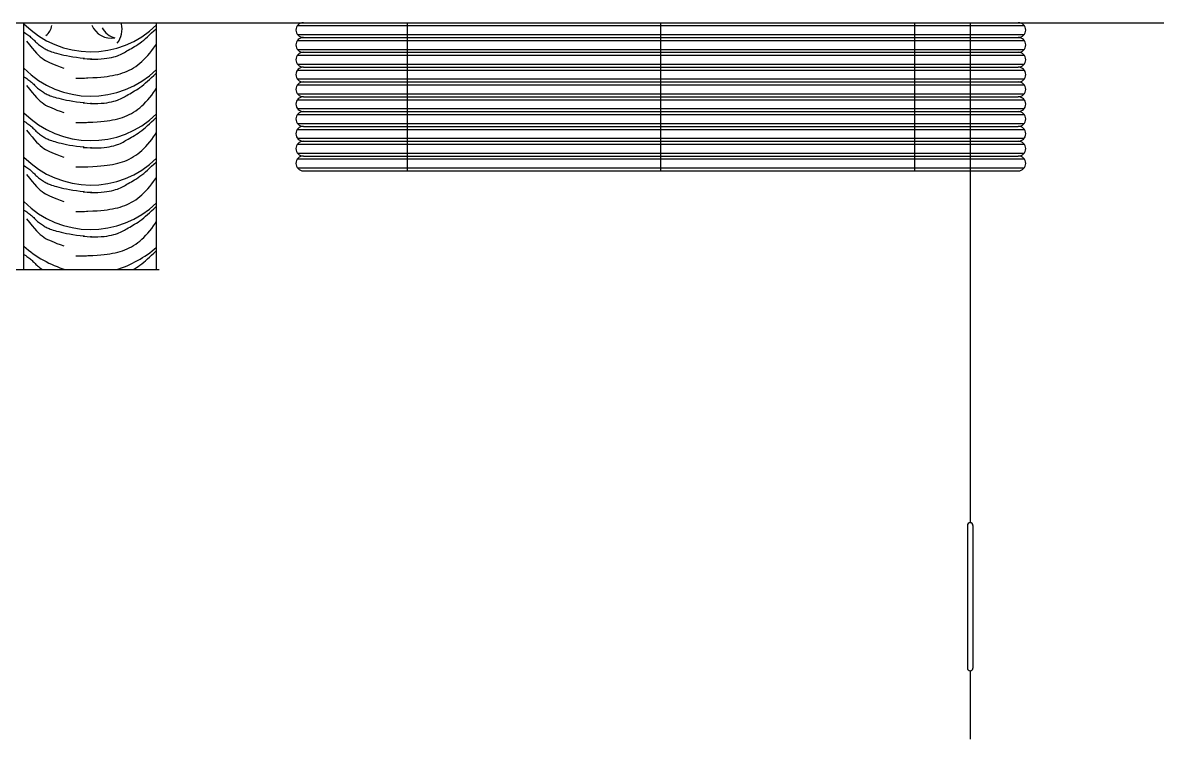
# Model space of a CAD drawing. Header units: inches. Extents: x 3.4 to 45.9, y 7.2 to 32.
# Drawn here: x 27.809 to 32.403, y 24.66 to 27.562 of the extents above; entities that cross this region are included whole.
import ezdxf

# ---------------------------------------------------------------- set-up
doc = ezdxf.new("R2010")
doc.units = ezdxf.units.IN
doc.header["$MEASUREMENT"] = 0
doc.layers.add('02', color=2, linetype='Continuous')
doc.layers.add('4', color=4, linetype='Continuous')

msp = doc.modelspace()

# ---------------------------------------------------------------- linework, layer by layer
at = {"layer": '02'}
for p, q in [((25.6007, 27.5622), (28.3607, 27.5622)), ((27.8137, 26.5622), (27.8137, 27.5622)), ((28.3507, 26.5622), (28.3507, 27.5622)), ((28.9214, 27.5502), (31.8644, 27.5502)), ((29.3654, 27.5622), (29.3654, 26.9622)), ((30.3929, 26.9622), (30.3929, 27.5622)), ((31.4204, 27.5622), (31.4204, 26.9622)), ((31.6454, 27.5622), (31.6454, 25.5372)), ((28.9214, 27.5142), (31.8644, 27.5142)), ((28.9214, 27.4902), (31.8644, 27.4902)), ((28.9454, 27.5022), (31.8404, 27.5022)), ((28.9214, 27.4542), (31.8644, 27.4542)), ((28.9214, 27.4302), (31.8644, 27.4302)), ((28.9454, 27.4422), (31.8404, 27.4422)), ((28.9214, 27.3942), (31.8644, 27.3942)), ((28.9214, 27.3702), (31.8644, 27.3702)), ((28.9454, 27.3822), (31.8404, 27.3822)), ((28.9214, 27.3342), (31.8644, 27.3342)), ((28.9214, 27.3102), (31.8644, 27.3102)), ((28.9454, 27.3222), (31.8404, 27.3222)), ((28.9214, 27.2742), (31.8644, 27.2742)), ((28.9214, 27.2502), (31.8644, 27.2502)), ((28.9454, 27.2622), (31.8404, 27.2622)), ((28.9214, 27.2142), (31.8644, 27.2142)), ((28.9454, 27.2022), (31.8404, 27.2022)), ((28.9214, 27.1902), (31.8644, 27.1902)), ((28.9214, 27.1542), (31.8644, 27.1542)), ((28.9214, 27.1302), (31.8644, 27.1302)), ((28.9454, 27.1422), (31.8404, 27.1422)), ((28.9214, 27.0942), (31.8644, 27.0942)), ((28.9214, 27.0702), (31.8644, 27.0702)), ((28.9454, 27.0822), (31.8404, 27.0822)), ((28.9214, 27.0342), (31.8644, 27.0342)), ((28.9454, 27.0222), (31.8404, 27.0222)), ((28.9214, 27.0102), (31.8644, 27.0102)), ((28.9214, 26.9742), (31.8644, 26.9742)), ((28.9454, 26.9622), (31.8404, 26.9622)), ((25.6007, 26.5622), (28.3607, 26.5622)), ((31.6342, 25.5259), (31.6342, 24.9484)), ((31.6567, 25.5259), (31.6567, 24.9484)), ((31.6454, 24.9372), (31.6454, 24.6597))]:
    msp.add_line(p, q, dxfattribs=at)
for points in [[(27.8137, 27.5231), (27.8156, 27.5219), (27.8208, 27.5187), (27.8255, 27.5156), (27.8298, 27.5127), (27.8338, 27.5098), (27.8375, 27.507), (27.841, 27.5042), (27.8443, 27.5014), (27.8474, 27.4985), (27.8504, 27.4955), (27.8534, 27.4925), (27.8564, 27.4895), (27.8594, 27.4864), (27.8625, 27.4834), (27.8657, 27.4803), (27.8691, 27.4773), (27.8727, 27.4743), (27.8765, 27.4713), (27.8804, 27.4684), (27.8843, 27.4656), (27.8884, 27.4629), (27.8924, 27.4604), (27.8963, 27.458), (27.9002, 27.4557), (27.904, 27.4536), (27.9078, 27.4517), (27.9117, 27.4498), (27.9159, 27.448), (27.9205, 27.4462), (27.9257, 27.4444), (27.9316, 27.4425), (27.9383, 27.4404), (27.946, 27.4383), (27.9546, 27.436), (27.9642, 27.4336), (27.9747, 27.4312), (27.9863, 27.4288), (27.9987, 27.4265), (28.0121, 27.4243), (28.0265, 27.4222), (28.0417, 27.4203), (28.0576, 27.4187), (28.0539, 27.4173), (28.0704, 27.4162), (28.0868, 27.4153), (28.0828, 27.4149), (28.0981, 27.4147), (28.1125, 27.415), (28.1259, 27.4157), (28.1381, 27.4167), (28.1493, 27.418), (28.1595, 27.4197), (28.1688, 27.4216), (28.1773, 27.4237), (28.185, 27.4259), (28.1921, 27.4283), (28.1985, 27.4308), (28.2044, 27.4334), (28.21, 27.436), (28.2153, 27.4388), (28.2205, 27.4417), (28.2256, 27.4446), (28.231, 27.4477), (28.2365, 27.451), (28.2424, 27.4543), (28.2487, 27.4579), (28.2552, 27.4616), (28.262, 27.4657), (28.2691, 27.47), (28.2763, 27.4748), (28.2836, 27.4799), (28.291, 27.4855), (28.2986, 27.4916), (28.3062, 27.4982), (28.3141, 27.5053), (28.3223, 27.5127), (28.3309, 27.5206), (28.34, 27.5289), (28.3496, 27.5375), (28.3507, 27.5384)], [(27.8247, 27.4875), (27.8363, 27.4724), (27.8467, 27.4594), (27.8561, 27.4483), (27.8646, 27.4389), (27.8725, 27.4309), (27.88, 27.4241), (27.8871, 27.4183), (27.8942, 27.4132), (27.9014, 27.4087), (27.909, 27.4046), (27.9171, 27.4007), (27.9261, 27.3968), (27.9362, 27.3927), (27.9476, 27.3884), (27.9606, 27.3835), (27.9754, 27.378)], [(28.0242, 27.3377), (28.0585, 27.3379), (28.0676, 27.3382), (28.0722, 27.3388), (28.0929, 27.3396), (28.1104, 27.3406), (28.1254, 27.3418), (28.1386, 27.3431), (28.1506, 27.3447), (28.162, 27.3464), (28.1729, 27.3483), (28.1834, 27.3504), (28.1936, 27.3528), (28.2034, 27.3555), (28.2129, 27.3585), (28.2222, 27.3619), (28.2313, 27.3657), (28.2403, 27.3699), (28.2491, 27.3746), (28.2578, 27.3797), (28.2664, 27.3852), (28.2749, 27.3913), (28.2832, 27.3979), (28.2915, 27.4051), (28.2997, 27.4127), (28.3078, 27.421), (28.3157, 27.4298), (28.3236, 27.4392), (28.3313, 27.4491), (28.3389, 27.4595), (28.3463, 27.4704), (28.3507, 27.4775)], [(27.8137, 27.3431), (27.8156, 27.3419), (27.8208, 27.3387), (27.8255, 27.3356), (27.8298, 27.3327), (27.8338, 27.3298), (27.8375, 27.327), (27.841, 27.3242), (27.8443, 27.3214), (27.8474, 27.3185), (27.8504, 27.3155), (27.8534, 27.3125), (27.8564, 27.3095), (27.8594, 27.3064), (27.8625, 27.3034), (27.8657, 27.3003), (27.8691, 27.2973), (27.8727, 27.2943), (27.8765, 27.2913), (27.8804, 27.2884), (27.8843, 27.2856), (27.8884, 27.2829), (27.8924, 27.2804), (27.8963, 27.278), (27.9002, 27.2757), (27.904, 27.2736), (27.9078, 27.2717), (27.9117, 27.2698), (27.9159, 27.268), (27.9205, 27.2662), (27.9257, 27.2644), (27.9316, 27.2625), (27.9383, 27.2604), (27.946, 27.2583), (27.9546, 27.256), (27.9642, 27.2536), (27.9747, 27.2512), (27.9863, 27.2488), (27.9987, 27.2465), (28.0121, 27.2443), (28.0265, 27.2422), (28.0417, 27.2403), (28.0576, 27.2387), (28.0539, 27.2373), (28.0704, 27.2362), (28.0868, 27.2353), (28.0828, 27.2349), (28.0981, 27.2347), (28.1125, 27.235), (28.1259, 27.2357), (28.1381, 27.2367), (28.1493, 27.238), (28.1595, 27.2397), (28.1688, 27.2416), (28.1773, 27.2437), (28.185, 27.2459), (28.1921, 27.2483), (28.1985, 27.2508), (28.2044, 27.2534), (28.21, 27.256), (28.2153, 27.2588), (28.2205, 27.2617), (28.2256, 27.2646), (28.231, 27.2677), (28.2365, 27.271), (28.2424, 27.2743), (28.2487, 27.2779), (28.2552, 27.2816), (28.262, 27.2857), (28.2691, 27.29), (28.2763, 27.2948), (28.2836, 27.2999), (28.291, 27.3055), (28.2986, 27.3116), (28.3062, 27.3182), (28.3141, 27.3253), (28.3223, 27.3327), (28.3309, 27.3406), (28.34, 27.3489), (28.3496, 27.3575), (28.3507, 27.3584)], [(27.8247, 27.3075), (27.8363, 27.2924), (27.8467, 27.2794), (27.8561, 27.2683), (27.8646, 27.2589), (27.8725, 27.2509), (27.88, 27.2441), (27.8871, 27.2383), (27.8942, 27.2332), (27.9014, 27.2287), (27.909, 27.2246), (27.9171, 27.2207), (27.9261, 27.2168), (27.9362, 27.2127), (27.9476, 27.2084), (27.9606, 27.2035), (27.9754, 27.198)], [(28.0242, 27.1577), (28.0585, 27.1579), (28.0676, 27.1582), (28.0722, 27.1588), (28.0929, 27.1596), (28.1104, 27.1606), (28.1254, 27.1618), (28.1386, 27.1631), (28.1506, 27.1647), (28.162, 27.1664), (28.1729, 27.1683), (28.1834, 27.1704), (28.1936, 27.1728), (28.2034, 27.1755), (28.2129, 27.1785), (28.2222, 27.1819), (28.2313, 27.1857), (28.2403, 27.1899), (28.2491, 27.1946), (28.2578, 27.1997), (28.2664, 27.2052), (28.2749, 27.2113), (28.2832, 27.2179), (28.2915, 27.2251), (28.2997, 27.2327), (28.3078, 27.241), (28.3157, 27.2498), (28.3236, 27.2592), (28.3313, 27.2691), (28.3389, 27.2795), (28.3463, 27.2904), (28.3507, 27.2975)], [(27.8137, 27.1631), (27.8156, 27.1619), (27.8208, 27.1587), (27.8255, 27.1556), (27.8298, 27.1527), (27.8338, 27.1498), (27.8375, 27.147), (27.841, 27.1442), (27.8443, 27.1414), (27.8474, 27.1385), (27.8504, 27.1355), (27.8534, 27.1325), (27.8564, 27.1295), (27.8594, 27.1264), (27.8625, 27.1234), (27.8657, 27.1203), (27.8691, 27.1173), (27.8727, 27.1143), (27.8765, 27.1113), (27.8804, 27.1084), (27.8843, 27.1056), (27.8884, 27.1029), (27.8924, 27.1004), (27.8963, 27.098), (27.9002, 27.0957), (27.904, 27.0936), (27.9078, 27.0917), (27.9117, 27.0898), (27.9159, 27.088), (27.9205, 27.0862), (27.9257, 27.0844), (27.9316, 27.0825), (27.9383, 27.0804), (27.946, 27.0783), (27.9546, 27.076), (27.9642, 27.0736), (27.9747, 27.0712), (27.9863, 27.0688), (27.9987, 27.0665), (28.0121, 27.0643), (28.0265, 27.0622), (28.0417, 27.0603), (28.0576, 27.0587), (28.0539, 27.0573), (28.0704, 27.0562), (28.0868, 27.0553), (28.0828, 27.0549), (28.0981, 27.0547), (28.1125, 27.055), (28.1259, 27.0557), (28.1381, 27.0567), (28.1493, 27.058), (28.1595, 27.0597), (28.1688, 27.0616), (28.1773, 27.0637), (28.185, 27.0659), (28.1921, 27.0683), (28.1985, 27.0708), (28.2044, 27.0734), (28.21, 27.076), (28.2153, 27.0788), (28.2205, 27.0817), (28.2256, 27.0846), (28.231, 27.0877), (28.2365, 27.091), (28.2424, 27.0943), (28.2487, 27.0979), (28.2552, 27.1016), (28.262, 27.1057), (28.2691, 27.11), (28.2763, 27.1148), (28.2836, 27.1199), (28.291, 27.1255), (28.2986, 27.1316), (28.3062, 27.1382), (28.3141, 27.1453), (28.3223, 27.1527), (28.3309, 27.1606), (28.34, 27.1689), (28.3496, 27.1775), (28.3507, 27.1784)], [(27.8247, 27.1275), (27.8363, 27.1124), (27.8467, 27.0994), (27.8561, 27.0883), (27.8646, 27.0789), (27.8725, 27.0709), (27.88, 27.0641), (27.8871, 27.0583), (27.8942, 27.0532), (27.9014, 27.0487), (27.909, 27.0446), (27.9171, 27.0407), (27.9261, 27.0368), (27.9362, 27.0327), (27.9476, 27.0284), (27.9606, 27.0235), (27.9754, 27.018)], [(28.0242, 26.9777), (28.0585, 26.9779), (28.0676, 26.9782), (28.0722, 26.9788), (28.0929, 26.9796), (28.1104, 26.9806), (28.1254, 26.9818), (28.1386, 26.9831), (28.1506, 26.9847), (28.162, 26.9864), (28.1729, 26.9883), (28.1834, 26.9904), (28.1936, 26.9928), (28.2034, 26.9955), (28.2129, 26.9985), (28.2222, 27.0019), (28.2313, 27.0057), (28.2403, 27.0099), (28.2491, 27.0146), (28.2578, 27.0197), (28.2664, 27.0252), (28.2749, 27.0313), (28.2832, 27.0379), (28.2915, 27.0451), (28.2997, 27.0527), (28.3078, 27.061), (28.3157, 27.0698), (28.3236, 27.0792), (28.3313, 27.0891), (28.3389, 27.0995), (28.3463, 27.1104), (28.3507, 27.1175)], [(27.8137, 26.9831), (27.8156, 26.9819), (27.8208, 26.9787), (27.8255, 26.9756), (27.8298, 26.9727), (27.8338, 26.9698), (27.8375, 26.967), (27.841, 26.9642), (27.8443, 26.9614), (27.8474, 26.9585), (27.8504, 26.9555), (27.8534, 26.9525), (27.8564, 26.9495), (27.8594, 26.9464), (27.8625, 26.9434), (27.8657, 26.9403), (27.8691, 26.9373), (27.8727, 26.9343), (27.8765, 26.9313), (27.8804, 26.9284), (27.8843, 26.9256), (27.8884, 26.9229), (27.8924, 26.9204), (27.8963, 26.918), (27.9002, 26.9157), (27.904, 26.9136), (27.9078, 26.9117), (27.9117, 26.9098), (27.9159, 26.908), (27.9205, 26.9062), (27.9257, 26.9044), (27.9316, 26.9025), (27.9383, 26.9004), (27.946, 26.8983), (27.9546, 26.896), (27.9642, 26.8936), (27.9747, 26.8912), (27.9863, 26.8888), (27.9987, 26.8865), (28.0121, 26.8843), (28.0265, 26.8822), (28.0417, 26.8803), (28.0576, 26.8787), (28.0539, 26.8773), (28.0704, 26.8762), (28.0868, 26.8753), (28.0828, 26.8749), (28.0981, 26.8747), (28.1125, 26.875), (28.1259, 26.8757), (28.1381, 26.8767), (28.1493, 26.878), (28.1595, 26.8797), (28.1688, 26.8816), (28.1773, 26.8837), (28.185, 26.8859), (28.1921, 26.8883), (28.1985, 26.8908), (28.2044, 26.8934), (28.21, 26.896), (28.2153, 26.8988), (28.2205, 26.9017), (28.2256, 26.9046), (28.231, 26.9077), (28.2365, 26.911), (28.2424, 26.9143), (28.2487, 26.9179), (28.2552, 26.9216), (28.262, 26.9257), (28.2691, 26.93), (28.2763, 26.9348), (28.2836, 26.9399), (28.291, 26.9455), (28.2986, 26.9516), (28.3062, 26.9582), (28.3141, 26.9653), (28.3223, 26.9727), (28.3309, 26.9806), (28.34, 26.9889), (28.3496, 26.9975), (28.3507, 26.9984)], [(27.8247, 26.9475), (27.8363, 26.9324), (27.8467, 26.9194), (27.8561, 26.9083), (27.8646, 26.8989), (27.8725, 26.8909), (27.88, 26.8841), (27.8871, 26.8783), (27.8942, 26.8732), (27.9014, 26.8687), (27.909, 26.8646), (27.9171, 26.8607), (27.9261, 26.8568), (27.9362, 26.8527), (27.9476, 26.8484), (27.9606, 26.8435), (27.9754, 26.838)], [(28.0242, 26.7977), (28.0585, 26.7979), (28.0676, 26.7982), (28.0722, 26.7988), (28.0929, 26.7996), (28.1104, 26.8006), (28.1254, 26.8018), (28.1386, 26.8031), (28.1506, 26.8047), (28.162, 26.8064), (28.1729, 26.8083), (28.1834, 26.8104), (28.1936, 26.8128), (28.2034, 26.8155), (28.2129, 26.8185), (28.2222, 26.8219), (28.2313, 26.8257), (28.2403, 26.8299), (28.2491, 26.8346), (28.2578, 26.8397), (28.2664, 26.8452), (28.2749, 26.8513), (28.2832, 26.8579), (28.2915, 26.8651), (28.2997, 26.8727), (28.3078, 26.881), (28.3157, 26.8898), (28.3236, 26.8992), (28.3313, 26.9091), (28.3389, 26.9195), (28.3463, 26.9304), (28.3507, 26.9375)], [(27.8137, 26.8031), (27.8156, 26.8019), (27.8208, 26.7987), (27.8255, 26.7956), (27.8298, 26.7927), (27.8338, 26.7898), (27.8375, 26.787), (27.841, 26.7842), (27.8443, 26.7814), (27.8474, 26.7785), (27.8504, 26.7755), (27.8534, 26.7725), (27.8564, 26.7695), (27.8594, 26.7664), (27.8625, 26.7634), (27.8657, 26.7603), (27.8691, 26.7573), (27.8727, 26.7543), (27.8765, 26.7513), (27.8804, 26.7484), (27.8843, 26.7456), (27.8884, 26.7429), (27.8924, 26.7404), (27.8963, 26.738), (27.9002, 26.7357), (27.904, 26.7336), (27.9078, 26.7317), (27.9117, 26.7298), (27.9159, 26.728), (27.9205, 26.7262), (27.9257, 26.7244), (27.9316, 26.7225), (27.9383, 26.7204), (27.946, 26.7183), (27.9546, 26.716), (27.9642, 26.7136), (27.9747, 26.7112), (27.9863, 26.7088), (27.9987, 26.7065), (28.0121, 26.7043), (28.0265, 26.7022), (28.0417, 26.7003), (28.0576, 26.6987), (28.0539, 26.6973), (28.0704, 26.6962), (28.0868, 26.6953), (28.0828, 26.6949), (28.0981, 26.6947), (28.1125, 26.695), (28.1259, 26.6957), (28.1381, 26.6967), (28.1493, 26.698), (28.1595, 26.6997), (28.1688, 26.7016), (28.1773, 26.7037), (28.185, 26.7059), (28.1921, 26.7083), (28.1985, 26.7108), (28.2044, 26.7134), (28.21, 26.716), (28.2153, 26.7188), (28.2205, 26.7217), (28.2256, 26.7246), (28.231, 26.7277), (28.2365, 26.731), (28.2424, 26.7343), (28.2487, 26.7379), (28.2552, 26.7416), (28.262, 26.7457), (28.2691, 26.75), (28.2763, 26.7548), (28.2836, 26.7599), (28.291, 26.7655), (28.2986, 26.7716), (28.3062, 26.7782), (28.3141, 26.7853), (28.3223, 26.7927), (28.3309, 26.8006), (28.34, 26.8089), (28.3496, 26.8175), (28.3507, 26.8184)], [(27.8247, 26.7675), (27.8363, 26.7524), (27.8467, 26.7394), (27.8561, 26.7283), (27.8646, 26.7189), (27.8725, 26.7109), (27.88, 26.7041), (27.8871, 26.6983), (27.8942, 26.6932), (27.9014, 26.6887), (27.909, 26.6846), (27.9171, 26.6807), (27.9261, 26.6768), (27.9362, 26.6727), (27.9476, 26.6684), (27.9606, 26.6635), (27.9754, 26.658)], [(28.0242, 26.6177), (28.0585, 26.6179), (28.0676, 26.6182), (28.0722, 26.6188), (28.0929, 26.6196), (28.1104, 26.6206), (28.1254, 26.6218), (28.1386, 26.6231), (28.1506, 26.6247), (28.162, 26.6264), (28.1729, 26.6283), (28.1834, 26.6304), (28.1936, 26.6328), (28.2034, 26.6355), (28.2129, 26.6385), (28.2222, 26.6419), (28.2313, 26.6457), (28.2403, 26.6499), (28.2491, 26.6546), (28.2578, 26.6597), (28.2664, 26.6652), (28.2749, 26.6713), (28.2832, 26.6779), (28.2915, 26.6851), (28.2997, 26.6927), (28.3078, 26.701), (28.3157, 26.7098), (28.3236, 26.7192), (28.3313, 26.7291), (28.3389, 26.7395), (28.3463, 26.7504), (28.3507, 26.7575)], [(27.8137, 26.6231), (27.8156, 26.6219), (27.8208, 26.6187), (27.8255, 26.6156), (27.8298, 26.6127), (27.8338, 26.6098), (27.8375, 26.607), (27.841, 26.6042), (27.8443, 26.6014), (27.8474, 26.5985), (27.8504, 26.5955), (27.8534, 26.5925), (27.8564, 26.5895), (27.8594, 26.5864), (27.8625, 26.5834), (27.8657, 26.5803), (27.8691, 26.5773), (27.8727, 26.5743), (27.8765, 26.5713), (27.8804, 26.5684), (27.8843, 26.5656), (27.8884, 26.5629), (27.8895, 26.5622)], [(28.2561, 26.5622), (28.262, 26.5657), (28.2691, 26.57), (28.2763, 26.5748), (28.2836, 26.5799), (28.291, 26.5855), (28.2986, 26.5916), (28.3062, 26.5982), (28.3141, 26.6053), (28.3223, 26.6127), (28.3309, 26.6206), (28.34, 26.6289), (28.3496, 26.6375), (28.3507, 26.6384)]]:
    msp.add_lwpolyline(points, dxfattribs=at)
for centre, radius, start, end in [((28.0845, 27.8254), 0.3809, 224.6916, 314.3478), ((27.8743, 27.5549), 0.0521, 302.44, 355.5895), ((28.1675, 27.5835), 0.0845, 201.6748, 280.1185), ((28.2048, 27.582), 0.0848, 208.4777, 254.6093), ((28.1148, 27.5371), 0.0964, 322.8741, 12.2536), ((28.9454, 27.5322), 0.03, 90, 270), ((31.8404, 27.5322), 0.03, 270, 90), ((28.9454, 27.4722), 0.03, 90, 270), ((31.8404, 27.4722), 0.03, 270, 90), ((28.9454, 27.4122), 0.03, 90, 270), ((31.8404, 27.4122), 0.03, 270, 90), ((28.0845, 27.6454), 0.3809, 224.6916, 314.3478), ((28.9454, 27.3522), 0.03, 90, 270), ((31.8404, 27.3522), 0.03, 270, 90), ((28.9454, 27.2922), 0.03, 90, 270), ((31.8404, 27.2922), 0.03, 270, 90), ((28.9454, 27.2322), 0.03, 90, 270), ((31.8404, 27.2322), 0.03, 270, 90), ((28.9454, 27.1722), 0.03, 90, 270), ((31.8404, 27.1722), 0.03, 270, 90), ((28.0845, 27.4654), 0.3809, 224.6916, 314.3478), ((28.9454, 27.1122), 0.03, 90, 270), ((31.8404, 27.1122), 0.03, 270, 90), ((28.9454, 27.0522), 0.03, 90, 270), ((31.8404, 27.0522), 0.03, 270, 90), ((28.0845, 27.2854), 0.3809, 224.6916, 314.3478), ((28.9454, 26.9922), 0.03, 90, 270), ((31.8404, 26.9922), 0.03, 270, 90), ((28.0845, 27.1054), 0.3809, 224.6916, 314.3478), ((28.1047, 26.9757), 0.4312, 227.5528, 253.5468), ((28.0647, 26.9757), 0.4312, 286.4532, 311.5531), ((31.6454, 25.5259), 0.0112, 0, 180), ((31.6454, 24.9484), 0.0112, 180, 0)]:
    msp.add_arc(centre, radius, start, end, dxfattribs=at)
at = {"layer": '4'}
msp.add_line((25.2032, 27.5622), (45.5294, 27.5622), dxfattribs=at)

doc.saveas('drawing.dxf')
